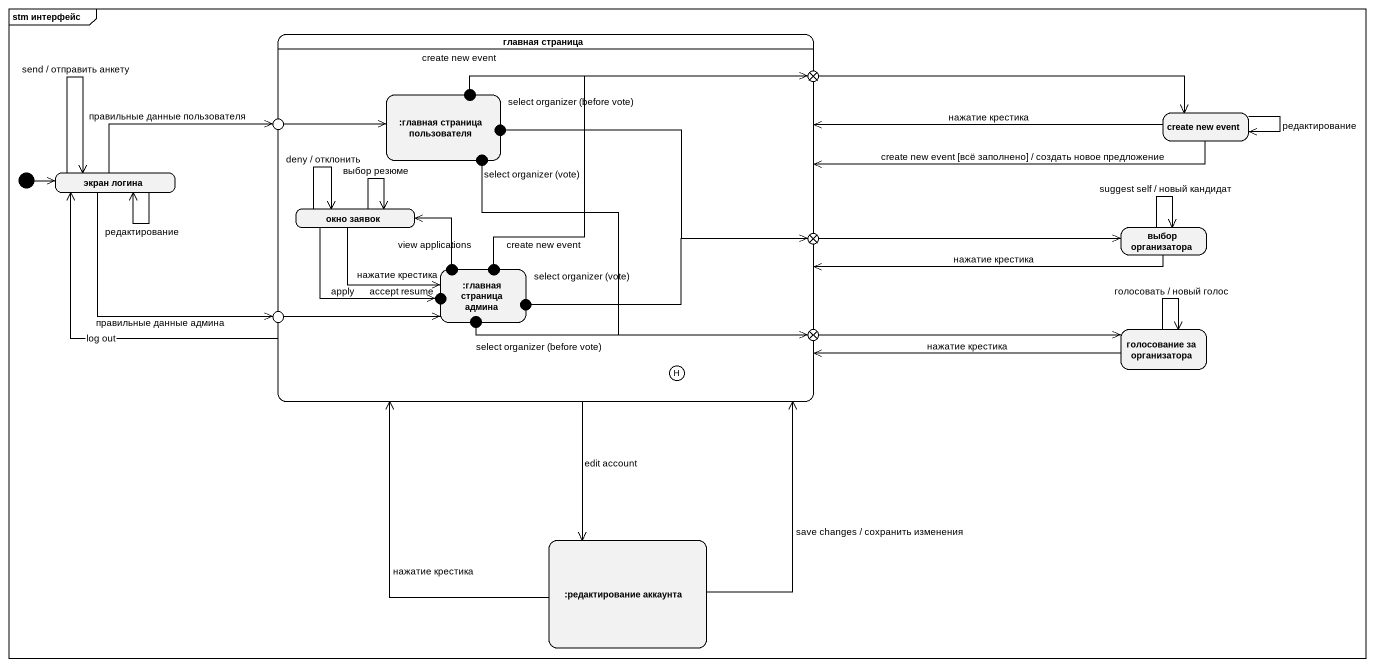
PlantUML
@startuml
mainframe stm интерфейс
hide empty description
state "главная страница" as главная_страница {
  state ":главная страница пользователя" as главная_страница_2
  state "create new event" as create_new_event <<start>>
  state "select organizer (before vote)" as select_organizer_before_vote <<start>>
  state "select organizer (vote)" as select_organizer_vote <<start>>
  state "окно заявок" as окно_заявок
  state "view applications" as view_applications <<start>>
  state "create new event" as create_new_event_3 <<start>>
  state "accept resume" as accept_resume <<start>>
  state ":главная страница админа" as главная_страница_админа
  state "select organizer (vote)" as select_organizer_vote_2 <<start>>
  state "select organizer (before vote)" as select_organizer_before_vote_2 <<start>>
  state history1 <<history>>
}
state exit1 <<choice>>
state entry1 <<choice>>
state "create new event" as create_new_event_2
state "экран логина" as экран_логина
state exit2 <<choice>>
state "выбор организатора" as выбор_организатора
state entry2 <<choice>>
state exit3 <<choice>>
state "голосование за организатора" as голосование_за_организатора
state ":редактирование аккаунта" as редактирование_аккаунта
[*] -right-> экран_логина
главная_страница -left-> экран_логина : log out
главная_страница --> редактирование_аккаунта : edit account
exit1 -right-> create_new_event_2
create_new_event -right-> exit1
entry1 -right-> главная_страница_2
select_organizer_before_vote -right-> exit2
create_new_event_2 -left-> главная_страница : нажатие крестика
create_new_event_2 -left-> главная_страница : create new event [всё заполнено] / создать новое предложение
create_new_event_2 --> create_new_event_2 : редактирование
экран_логина -right-> entry1 : правильные данные пользователя
экран_логина --> экран_логина : редактирование
экран_логина --> экран_логина : send / отправить анкету
экран_логина --> entry2 : правильные данные админа
select_organizer_vote -right-> exit3
окно_заявок --> окно_заявок : выбор резюме
окно_заявок --> окно_заявок : deny / отклонить
окно_заявок --> accept_resume : apply
окно_заявок --> главная_страница_админа : нажатие крестика
view_applications -left-> окно_заявок
create_new_event_3 -up-> exit1
exit2 -right-> выбор_организатора
выбор_организатора -left-> главная_страница : нажатие крестика
выбор_организатора --> выбор_организатора : suggest self / новый кандидат
select_organizer_vote_2 -right-> exit2
entry2 -right-> главная_страница_админа
select_organizer_before_vote_2 -right-> exit3
exit3 -right-> голосование_за_организатора
голосование_за_организатора -left-> главная_страница : нажатие крестика
голосование_за_организатора --> голосование_за_организатора : голосовать / новый голос
редактирование_аккаунта -up-> главная_страница : нажатие крестика
редактирование_аккаунта -up-> главная_страница : save changes / сохранить изменения
@enduml
